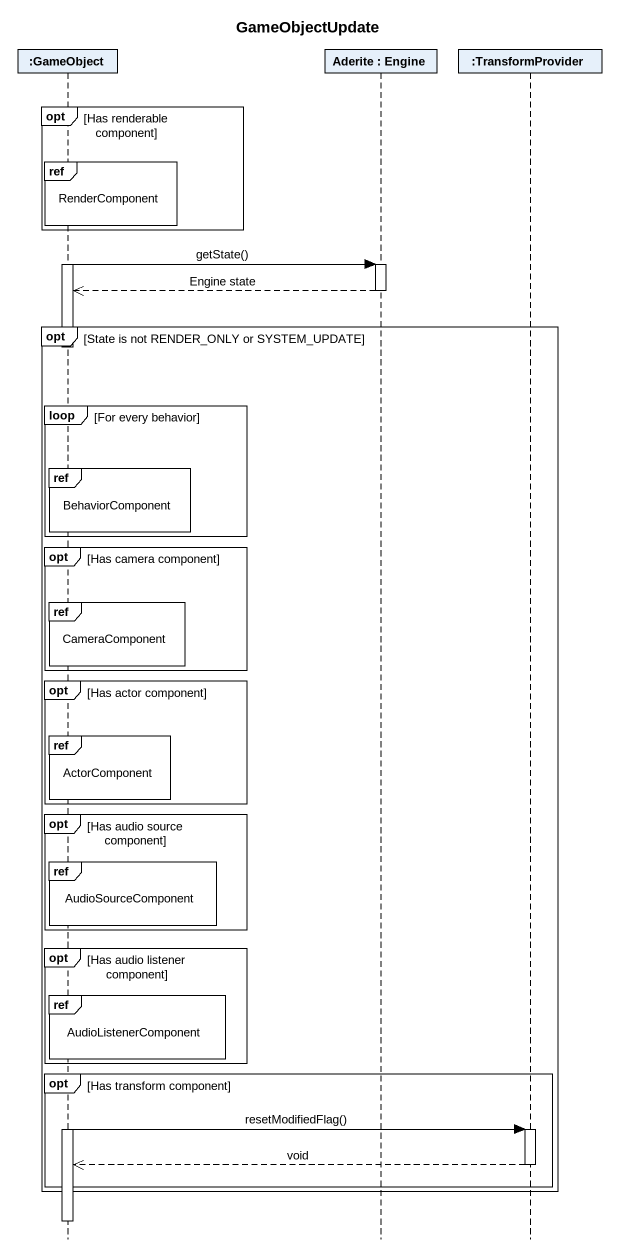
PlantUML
@startuml
title GameObjectUpdate
hide footbox
participant ":GameObject" as GameObject
participant "Aderite : Engine" as Aderite
participant ":TransformProvider" as TransformProvider

opt Has renderable component
  ref over GameObject : RenderComponent
end
activate GameObject
GameObject -> Aderite : getState()
activate Aderite
Aderite -->> GameObject : Engine state
deactivate Aderite
opt State is not RENDER_ONLY or SYSTEM_UPDATE
  loop For every behavior
    ref over GameObject : BehaviorComponent
  end
  opt Has camera component
    ref over GameObject : CameraComponent
  end
  opt Has actor component
    ref over GameObject : ActorComponent
  end
  opt Has audio source component
    ref over GameObject : AudioSourceComponent
  end
  opt Has audio listener component
    ref over GameObject : AudioListenerComponent
  end
  opt Has transform component
    GameObject -> TransformProvider : resetModifiedFlag()
    activate TransformProvider
    TransformProvider -->> GameObject : void
    deactivate TransformProvider
  end
end
deactivate GameObject
@enduml
